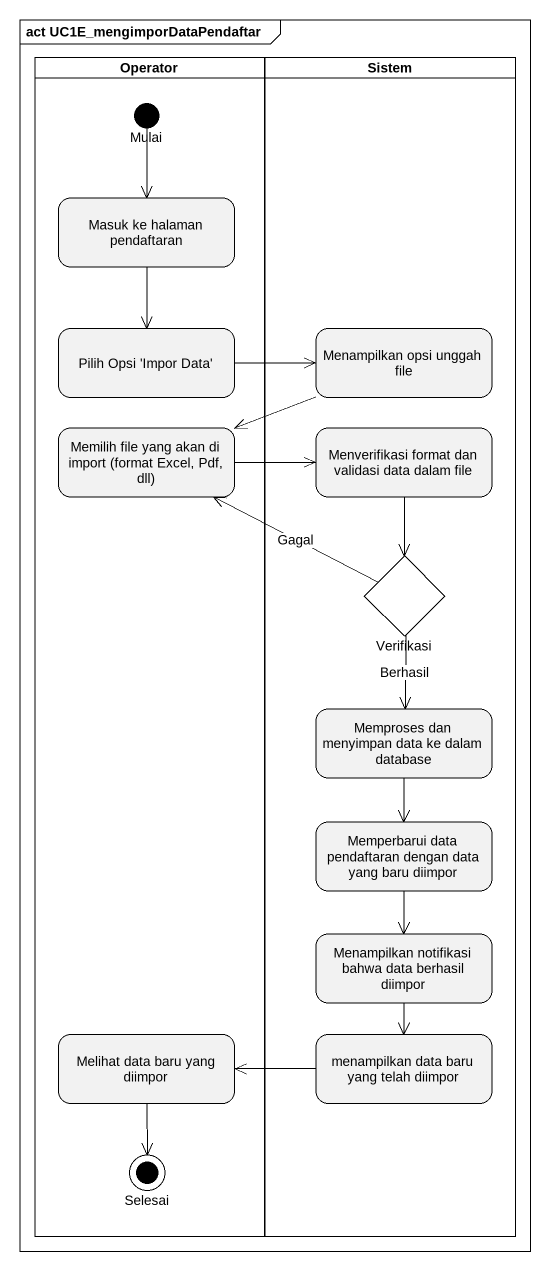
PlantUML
@startuml
mainframe act UC1E_mengimporDataPendaftar
hide empty description
state Operator <<partition>> {
  state Mulai <<start>>
  state "Masuk ke halaman pendaftaran" as Masuk_ke_halaman_pendaftaran
  state "Pilih Opsi 'Impor Data'" as Pilih_Opsi_Impor_Data
  state "Memilih file yang akan di import (format Excel, Pdf, dll)" as Memilih_file_yang_akan_di
  state "Melihat data baru yang diimpor" as Melihat_data_baru_yang
  state Selesai <<end>>
}
state Sistem <<partition>> {
  state "Menampilkan opsi unggah file" as Menampilkan_opsi_unggah_file
  state "Menverifikasi format dan validasi data dalam file" as Menverifikasi_format_dan
  state Verifikasi <<choice>>
  state "Memproses dan menyimpan data ke dalam database" as Memproses_dan_menyimpan
  state "Memperbarui data pendaftaran dengan data yang baru diimpor" as Memperbarui_data
  state "Menampilkan notifikasi bahwa data berhasil diimpor" as Menampilkan_notifikasi
  state "menampilkan data baru yang telah diimpor" as menampilkan_data_baru_yang
}
Mulai --> Masuk_ke_halaman_pendaftaran
Masuk_ke_halaman_pendaftaran --> Pilih_Opsi_Impor_Data
Pilih_Opsi_Impor_Data -right-> Menampilkan_opsi_unggah_file
Menampilkan_opsi_unggah_file -left-> Memilih_file_yang_akan_di
Memilih_file_yang_akan_di -right-> Menverifikasi_format_dan
Menverifikasi_format_dan --> Verifikasi
Verifikasi -left-> Memilih_file_yang_akan_di : Gagal
Verifikasi --> Memproses_dan_menyimpan : Berhasil
Memproses_dan_menyimpan --> Memperbarui_data
Memperbarui_data --> Menampilkan_notifikasi
Menampilkan_notifikasi --> menampilkan_data_baru_yang
Melihat_data_baru_yang --> Selesai
menampilkan_data_baru_yang -left-> Melihat_data_baru_yang
@enduml
